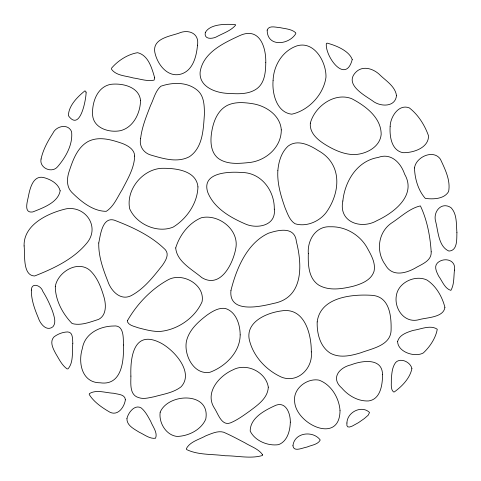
<?xml version="1.0" encoding="UTF-8"?>
<svg xmlns="http://www.w3.org/2000/svg" width="481" height="481" viewBox="0 0 481 481"><rect width="100%" height="100%" fill="white"/><g stroke="black" fill="none" stroke-linecap="round" stroke-linejoin="round"><path stroke-width="0.72" d="M126.936 418.506C126.635 425.547 134.133 428.956 139.165 432.191C144.306 434.517 149.753 439.129 155.567 438.227C157.894 432.557 152.633 426.581 150.715 421.404C148.058 416.642 145.521 411.526 141.252 407.966C134.662 404.01 128.223 412.806 126.936 418.506M310.329 123.148C309.307 134.325 319.931 141.564 328.433 146.477C336.297 150.92 344.985 154.515 354.148 154.587C365.758 154.305 379.93 147.3 381.168 134.482C381.301 117.544 365.229 105.712 351.659 98.659C334.367 91.997 314.73 106.523 310.329 123.148M444.913 307.359C443.512 317.959 425.799 317.394 418.049 319.913C403.926 323.022 394.047 308.363 396.362 295.568C398.286 282.377 415.223 274.537 426.942 280.026C436.213 286.051 442.243 296.801 444.913 307.359M98.755 242.989C98.413 256.199 102.97 268.915 107.732 281.042C110.75 290.446 120.106 300.956 130.85 295.827C144.053 288.949 153.445 276.635 162.53 265.163C165.416 260.864 169.643 254.569 165.356 249.753C151.281 235.756 132.431 227.074 114.069 220.088C102.219 216.877 100.379 235.389 98.755 242.989M456.914 232.473C456.631 238.75 457.792 250.673 448.935 251.076C438.474 246.615 438.203 231.259 435.708 221.687C432.702 212.031 441.269 201.286 450.95 207.618C457.233 214.039 456.144 224.17 456.914 232.473M60.167 190.777C58.075 202.699 42.725 207.936 32.78 211.941C22.763 213.552 27.97 200.06 28.746 194.667C30.321 187.145 33.682 174.988 43.855 177.597C50.679 179.431 58.195 183.465 60.167 190.777M72.805 343.284C71.903 351.605 73.821 362.223 67.995 368.879L67.039 368.879C61.929 365.271 59.103 359.163 55.91 353.914C53.223 348.965 49.242 341.799 54.046 336.862C57.888 333.952 62.746 332.07 67.599 331.932C73.178 331.932 72.481 339.454 72.805 343.284M154.696 77.856L154.1 80.129C147.198 81.632 140.019 78.842 133.165 77.94C126.01 75.77 116.396 75.86 111.592 69.366L111.556 68.158C117.959 60.648 127.712 54.305 137.572 52.688C148.449 55.267 151.924 68.38 154.696 77.856M308.315 253.619C308.002 264.772 308.459 278.547 318.951 285.233C329.269 291.065 341.744 288.907 352.711 286.375C361.129 284.055 371.242 280.369 374.074 271.164C375.835 262.65 370.923 254.696 367.003 247.523C359.698 234.698 345.31 226.329 330.513 226.779C315.783 225.787 307.221 240.284 308.315 253.619M317.189 321.903C316.811 333.363 320.039 346.675 330.327 353.174C339.857 358.417 351.166 355.712 360.96 352.723C372.011 348.503 390.145 345.629 391.071 330.868C391.492 316.943 390.007 296.53 371.945 295.328C352.122 294.041 320.328 297.03 317.189 321.903M24.11 245.929C25.138 254.172 22.366 275.727 34.662 275.974C53.776 268.458 73.809 259.079 87.037 242.845C100.096 226.936 85.756 205.79 66.408 208.784C48.707 212.83 23.371 224.362 24.11 245.929M86.099 92.809C85.895 100.319 80.014 131.98 68.392 115.668C68.645 105.573 77.525 96.837 84.951 90.813L85.913 91.685L86.099 92.809M130.892 376.094C130.886 383.543 129.359 395.021 138.678 397.625C143.783 399.44 149.248 397.655 154.347 396.717C163.426 394.119 173.394 392.785 181.042 386.838C194.961 372.096 172.613 348.028 158.748 342.027C133.435 330.363 130.225 358.056 130.892 376.094M292.941 445.773C293.548 452.465 302.928 447.637 306.938 447.077C311.327 445.123 317.959 444.654 320.244 440.013C313.275 430.393 294.366 432.191 292.941 445.773M123.364 344.997C124.068 360.473 121.921 386.015 100.12 382.792C81.866 382.81 77.88 362.65 82.359 348.509C84.674 333.567 99.699 326.202 113.516 326.016C124.134 324.609 123.328 338.023 123.364 344.997M267.177 30.111C267.159 47.631 289.279 44.817 295.827 33.574L295.659 32.72C291.504 28.932 285.113 28.812 279.822 27.597C275.829 27.459 268.885 24.952 267.177 30.111M382.515 374.597C382.569 384.451 380.609 399.416 368.488 400.956C358.104 401.425 348.376 395.743 341.775 388.035C330.387 378.168 339.261 367.514 351.112 364.814C361.808 360.606 382.419 357.467 382.515 374.597M140.536 100.487C140.344 112.957 133.471 127.471 120.442 130.676C109.421 132.9 93.927 128.433 92.623 115.452C91.745 103.102 96.831 86.983 110.612 84.373C122.084 82.876 139.171 86.682 140.536 100.487M411.904 368.59C410.034 378.168 401.966 386.471 394.24 391.985L393.326 391.841C390.374 388.864 391.534 383.928 391.312 380.128C391.762 374.134 391.907 367.532 395.622 362.506C400.601 357.245 410.642 362.169 411.904 368.59M134.668 156.06C134.289 168.26 127.585 179.106 122.174 189.676C117.418 197.114 113.925 206.391 106.253 211.333C92.773 211.315 80.736 201.28 71.597 192.129C66.438 186.676 66.829 178.631 68.963 171.951C72.733 160.624 76.99 147.745 88.041 141.534C98.918 135.919 111.52 139.767 122.366 143.464C127.862 145.629 134.524 149.357 134.668 156.06M265.783 62.422C265.632 71.729 264.971 82.732 256.788 88.763C248.755 94.45 238.39 93.999 229.028 93.422C216.642 93.26 198.851 87.277 200.132 72.024C203.006 52.688 223.497 43.116 239.34 35.786C259.283 26.413 266.077 46.615 265.783 62.422M277.85 170.695C277.086 183.508 280.88 196.001 285.107 207.936C287.524 213.564 289.55 220.25 294.985 223.719C306.758 227.441 320.749 220.989 327.32 210.882C340.752 190.668 341.871 163.492 318.019 150.475C309.572 145.028 297.42 139.033 288.155 146.074C281.331 152.273 278.583 161.76 277.85 170.695M290.314 422.132C290.133 430.627 287.373 441.42 278.553 444.654C268.001 446.224 254.948 440.933 250.204 431.096C250.084 417.688 265.29 410.046 275.974 405.224C286.333 401.449 290.518 414.129 290.314 422.132M197.95 186.899C197.475 203.216 186.796 218.729 173.166 227.092C157.299 233.604 136.466 224.23 129.69 208.796C125.781 189.887 142.28 169.51 161.448 168.32C174.711 168.019 196.32 170.1 197.95 186.899M281.289 129.9C281.415 147.841 264.851 161.628 247.691 162.68C237.897 163.666 226.906 164.46 218.422 158.526C210.738 152.579 210.203 141.859 211.538 133.009C213.101 122.378 217.171 110.588 227.351 105.363C235.407 101.509 244.667 102.441 253.204 103.806C266.324 106.054 280.375 115.566 281.289 129.9M240.175 334.878C240.121 352.212 225.349 366.516 210.023 372.246C193.753 375.378 183.465 354.617 186.544 340.801C189.298 329.786 198.184 321.825 206.872 315.199C212.211 311.478 218.422 307.509 225.234 308.435C236.165 311.712 240.097 324.579 240.175 334.878M274.29 209.133C276.353 225.854 256.83 229.347 244.967 223.815C230.171 217.394 214.159 208.171 207.822 192.52C200.956 172.39 228.896 171.47 241.582 172.493C261.099 172.432 274.675 190.644 274.29 209.133M454.449 270.088C453.661 276.761 454.329 284.487 450.889 290.374C444.769 288.726 442.219 280.934 438.69 276.178C436.76 272.324 433.628 266.552 437.506 262.891C443.825 256.968 456.301 259.554 454.449 270.088M175.709 247.943C176.798 261.646 192.412 269.564 201.798 277.609C220.761 289.147 233.249 263.131 235.828 248.19C239.285 229.732 218.699 213.804 201.455 217.725C188.961 222.793 179.527 235.221 175.709 247.943M340.013 410.359C340.007 445.346 295.268 423.875 294.612 401.094C293.133 388.498 307.155 377.898 318.981 380.134C331.144 384.517 339.063 397.811 340.013 410.359M273.094 80.399C271.921 93.29 276.599 112.524 291.763 114.189C308.706 110.468 323.599 94.535 325.968 77.261C326.473 62.308 314.358 40.458 296.807 45.911C282.431 50.884 273.605 65.596 273.094 80.399M352.248 59.5C345.52 84.993 324.915 56.151 326.34 43.573L327.092 43.122C335.708 45.358 348.978 50.625 352.248 59.5M55.297 286.448C55.291 300.138 62.686 313.913 72.126 323.545C80.886 325.986 90.236 321.951 98.581 319.414C106.541 315.295 106.139 304.888 104.088 297.444C101.196 287.608 97.481 277.345 89.773 270.214C77.369 259.902 57.66 272.222 55.297 286.448M230.952 290.47C228.451 313.871 260.311 306.637 273.461 303.439C303.709 297.793 302.308 264.911 296.398 241.672C294.883 226.088 278.655 229.882 268.476 233.219C246.975 243.103 236.315 268.813 230.952 290.47M390.151 126.347C389.49 136.099 391.324 150.511 402.988 152.681C413.083 152.976 428.763 147.956 428.517 135.81C424.765 125.234 418.29 114.803 409.331 107.906C398.665 103.619 390.362 117.033 390.151 126.347M31.331 290.043C31.217 299.783 34.674 309.229 38.42 318.091C40.218 323.827 46.579 331.89 52.976 326.731C56.566 322.348 53.986 316.173 52.597 311.417C49.952 304.443 46.771 297.643 42.791 291.324C41.246 285.654 31.638 281.77 31.331 290.043M140.608 138.588C138.901 146.164 143.837 153.283 151.214 155.147C163.366 158.7 177.513 163.029 189.448 156.692C202.952 147.493 203.325 129.239 204.395 114.52C204.395 106.012 204.323 95.599 196.909 89.887C186.917 81.812 172.445 82.209 160.876 86.225C155.303 91.029 153.758 99.032 150.571 105.411C146.416 116.174 141.913 127.032 140.608 138.588M311.309 351.912C313.173 368.187 297.691 383.658 281.469 377.122C266.919 370.568 254.431 357.636 249.94 342.135C243.705 322.775 265.771 313.023 281.126 310.954C304.497 306.758 311.472 334.085 311.309 351.912M41.065 159.007C39.093 167.863 51.707 173.653 57.498 166.865C65.65 157.407 73.076 144.559 71.585 131.692C68.128 123.172 56.018 125.992 52.838 133.363C47.703 141.246 43.062 149.753 41.065 159.007M197.493 45.19C196.513 56.169 193.097 70.322 181.217 74.026C167.382 78.144 156.962 63.847 154.744 51.828C152.772 38.564 169.552 36.376 178.806 33.195C188.39 28.908 199.573 33.285 197.493 45.19M342.857 200.998C338.323 222.18 361.261 229.792 376.96 220.617C393.939 212.752 416.931 195.262 404.605 174.146C400.865 162.879 391.035 152.507 378.204 157.455C357.233 160.762 344.835 181.235 342.857 200.998M414.52 167.941C414.718 178.475 418.217 190.548 425.33 198.412C433.171 199.399 444.119 199.182 448.599 191.594C450.775 180.429 445.033 169.126 440.404 159.199C433.381 148.936 415.849 157.053 414.52 167.941M431.186 251.81C431.794 260.281 422.829 263.853 416.714 267.214C406.812 273.238 392.129 277.573 385.323 264.76C375.805 251.852 377.874 232.563 391.33 223.178C400.613 217.196 409.499 208.339 420.406 205.898C427.11 219.979 430.182 236.231 431.186 251.81M397.607 341.42C397.739 352.104 415.001 357.708 423.34 352.928C429.888 346.813 435.738 338.089 437.265 329.251C430.423 324.543 420.773 329.323 413.263 330.363C407.281 332.275 399.483 334.602 397.607 341.42M268.296 387.139C267.893 398.088 257.768 404.99 249.855 410.966C243.645 415.356 237.458 419.985 230.381 422.901C221.663 426.184 218.158 413.907 214.574 408.411C204.281 392.989 218.879 375.998 232.948 369.859C246.512 362.512 265.987 371.981 268.296 387.139M205.279 32.642C203.764 40.055 213.323 38.949 217.364 36.37C223.581 33.093 231.024 30.64 235.618 25.156L235.498 24.639C226.635 23.942 209.914 23.647 205.279 32.642M346.921 423.003L346.879 425.505L347.763 426.851L349.567 427.032L352.302 426.058L358.495 422.637L364.279 418.596L368.181 415.223L369.54 412.47C361.742 404.864 347.138 412.043 346.921 423.003M127.597 320.424L127.447 321.885C129.353 325.703 134.47 326.31 138.089 327.759C145.118 329.587 152.243 331.577 159.56 331.493C177.309 330.038 194.847 318.121 202.05 301.809C205.345 284.896 182.942 272.156 168.548 279.581C151.587 288.75 137.169 303.782 127.597 320.424M125.367 399.807C124.429 406.866 118.043 416.257 109.927 412.211C102.164 407.714 94.084 402.236 89.25 394.57L89.34 393.674C96.278 389.231 105.826 392.935 113.6 393.242C117.556 394.372 125.204 394.192 125.367 399.807M396.482 95.575C395.352 107.666 379.768 106.842 372.432 100.745C364.544 95.322 344.937 84.806 354.978 73.142C362.043 64.622 373.833 68.567 380.423 75.439C386.544 81.199 395.244 86.616 396.482 95.575M160.185 412.199C158.622 422.637 166.017 435.287 177.11 436.435C188.438 436.123 201.154 429.942 205.766 419.119C210.828 391.414 168.14 392.935 160.185 412.199M262.584 454.767L262.47 455.483C250.679 459.012 237.44 455.729 225.21 455.76C212.494 453.974 198.346 455.242 186.64 449.579L186.345 448.701C189.983 441.546 199.393 439.496 205.976 435.732C211.478 433.676 217.508 430.567 223.515 432.178C230.862 435.329 237.885 439.171 244.973 442.851C250.872 446.548 258.544 448.833 262.584 454.767"/></g></svg>
